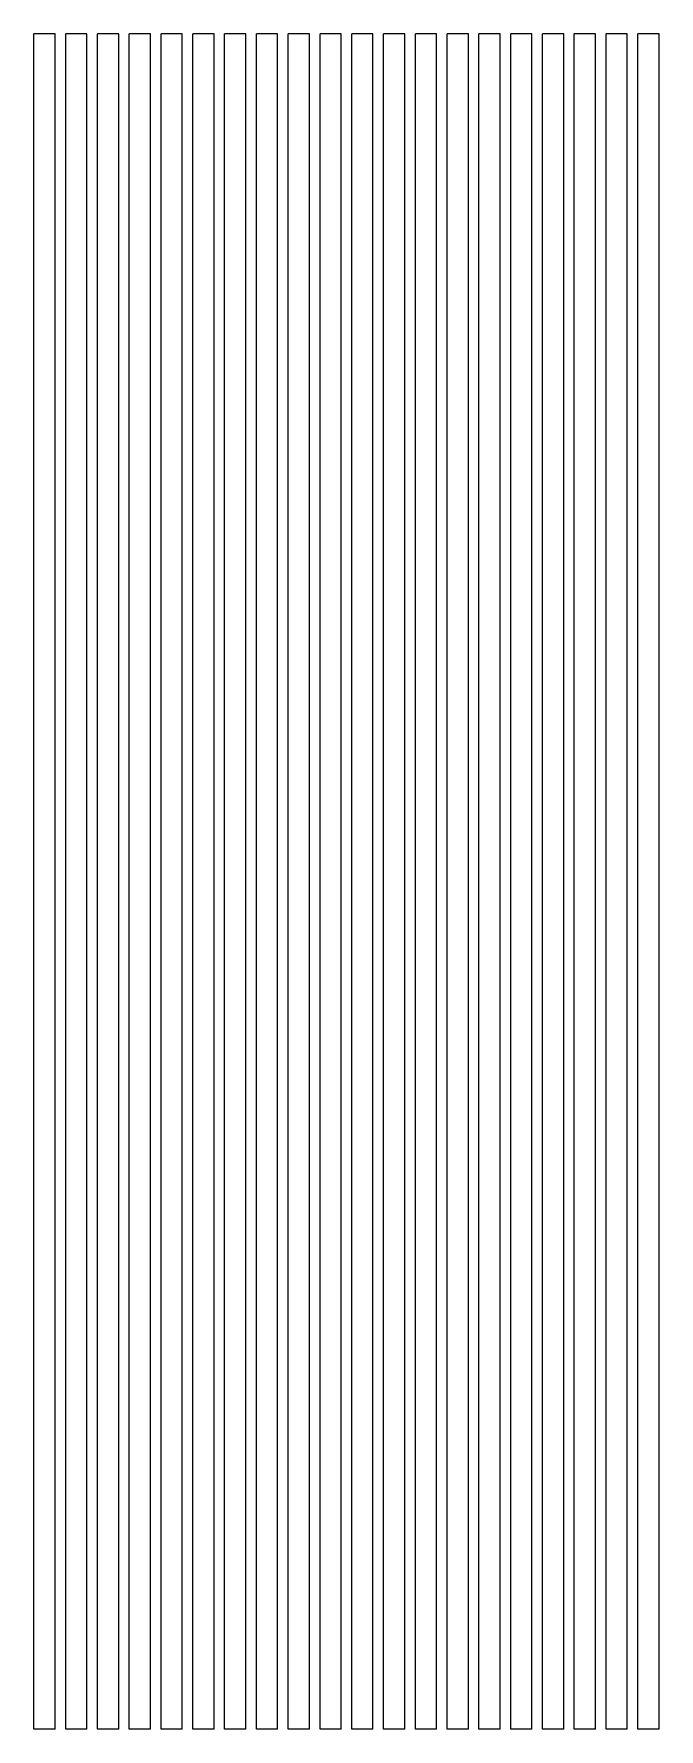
# Model space of a CAD drawing. Extents: x 188 to 483, y 483 to 1282.
import ezdxf

# ---------------------------------------------------------------- set-up
doc = ezdxf.new("R2010")
doc.units = 0

msp = doc.modelspace()

# ---------------------------------------------------------------- linework, layer by layer
at = {"color": 7, "lineweight": 13}
for p, q in [((187.86026, 482.530762), (187.86026, 1282.215546)), ((197.860358, 1282.215546), (187.86026, 1282.215546)), ((197.860358, 482.530762), (197.860358, 1282.215546)), ((202.86026, 482.530762), (202.86026, 1282.215546)), ((212.860358, 1282.215546), (202.86026, 1282.215546)), ((212.860358, 482.530762), (212.860358, 1282.215546)), ((217.86026, 482.530762), (217.86026, 1282.215546)), ((227.860358, 1282.215546), (217.86026, 1282.215546)), ((227.860358, 482.530762), (227.860358, 1282.215546)), ((232.86026, 482.530762), (232.86026, 1282.215546)), ((242.860358, 1282.215546), (232.86026, 1282.215546)), ((242.860358, 482.530762), (242.860358, 1282.215546)), ((247.86026, 482.530762), (247.86026, 1282.215546)), ((257.860358, 1282.215546), (247.86026, 1282.215546)), ((257.860358, 482.530762), (257.860358, 1282.215546)), ((262.86026, 482.530762), (262.86026, 1282.215546)), ((272.860358, 1282.215546), (262.86026, 1282.215546)), ((272.860358, 482.530762), (272.860358, 1282.215546)), ((277.86026, 482.530762), (277.86026, 1282.215546)), ((287.860358, 1282.215546), (277.86026, 1282.215546)), ((287.860358, 482.530762), (287.860358, 1282.215546)), ((292.86026, 482.530762), (292.86026, 1282.215546)), ((302.860358, 1282.215546), (292.86026, 1282.215546)), ((302.860358, 482.530762), (302.860358, 1282.215546)), ((307.86026, 482.530762), (307.86026, 1282.215546)), ((317.860358, 1282.215546), (307.86026, 1282.215546)), ((317.860358, 482.530762), (317.860358, 1282.215546)), ((322.86026, 482.530762), (322.86026, 1282.215546)), ((332.860358, 1282.215546), (322.86026, 1282.215546)), ((332.860358, 482.530762), (332.860358, 1282.215546)), ((337.86026, 482.530762), (337.86026, 1282.215546)), ((347.860358, 1282.215546), (337.86026, 1282.215546)), ((347.860358, 482.530762), (347.860358, 1282.215546)), ((352.86026, 482.530762), (352.86026, 1282.215546)), ((362.860358, 1282.215546), (352.86026, 1282.215546)), ((362.860358, 482.530762), (362.860358, 1282.215546)), ((367.86026, 482.530762), (367.86026, 1282.215546)), ((377.860358, 1282.215546), (367.86026, 1282.215546)), ((377.860358, 482.530762), (377.860358, 1282.215546)), ((382.86026, 482.530762), (382.86026, 1282.215546)), ((392.860358, 1282.215546), (382.86026, 1282.215546)), ((392.860358, 482.530762), (392.860358, 1282.215546)), ((397.86026, 482.530762), (397.86026, 1282.215546)), ((407.860358, 1282.215546), (397.86026, 1282.215546)), ((407.860358, 482.530762), (407.860358, 1282.215546)), ((412.86026, 482.530762), (412.86026, 1282.215546)), ((422.860358, 1282.215546), (412.86026, 1282.215546)), ((422.860358, 482.530762), (422.860358, 1282.215546)), ((427.86026, 482.530762), (427.86026, 1282.215546)), ((437.860358, 1282.215546), (427.86026, 1282.215546)), ((437.860358, 482.530762), (437.860358, 1282.215546)), ((442.86026, 482.530762), (442.86026, 1282.215546)), ((452.860358, 1282.215546), (442.86026, 1282.215546)), ((452.860358, 482.530762), (452.860358, 1282.215546)), ((457.86026, 482.530762), (457.86026, 1282.215546)), ((467.860358, 1282.215546), (457.86026, 1282.215546)), ((467.860358, 482.530762), (467.860358, 1282.215546)), ((472.86026, 482.530762), (472.86026, 1282.215546)), ((482.860358, 1282.215546), (472.86026, 1282.215546)), ((482.860358, 482.530762), (482.860358, 1282.215546)), ((197.860358, 482.530762), (187.86026, 482.530762)), ((212.860358, 482.530762), (202.86026, 482.530762)), ((227.860358, 482.530762), (217.86026, 482.530762)), ((242.860358, 482.530762), (232.86026, 482.530762)), ((257.860358, 482.530762), (247.86026, 482.530762)), ((272.860358, 482.530762), (262.86026, 482.530762)), ((287.860358, 482.530762), (277.86026, 482.530762)), ((302.860358, 482.530762), (292.86026, 482.530762)), ((317.860358, 482.530762), (307.86026, 482.530762)), ((332.860358, 482.530762), (322.86026, 482.530762)), ((347.860358, 482.530762), (337.86026, 482.530762)), ((362.860358, 482.530762), (352.86026, 482.530762)), ((377.860358, 482.530762), (367.86026, 482.530762)), ((392.860358, 482.530762), (382.86026, 482.530762)), ((407.860358, 482.530762), (397.86026, 482.530762)), ((422.860358, 482.530762), (412.86026, 482.530762)), ((437.860358, 482.530762), (427.86026, 482.530762)), ((452.860358, 482.530762), (442.86026, 482.530762)), ((467.860358, 482.530762), (457.86026, 482.530762)), ((482.860358, 482.530762), (472.86026, 482.530762))]:
    msp.add_line(p, q, dxfattribs=at)

doc.saveas('drawing.dxf')
